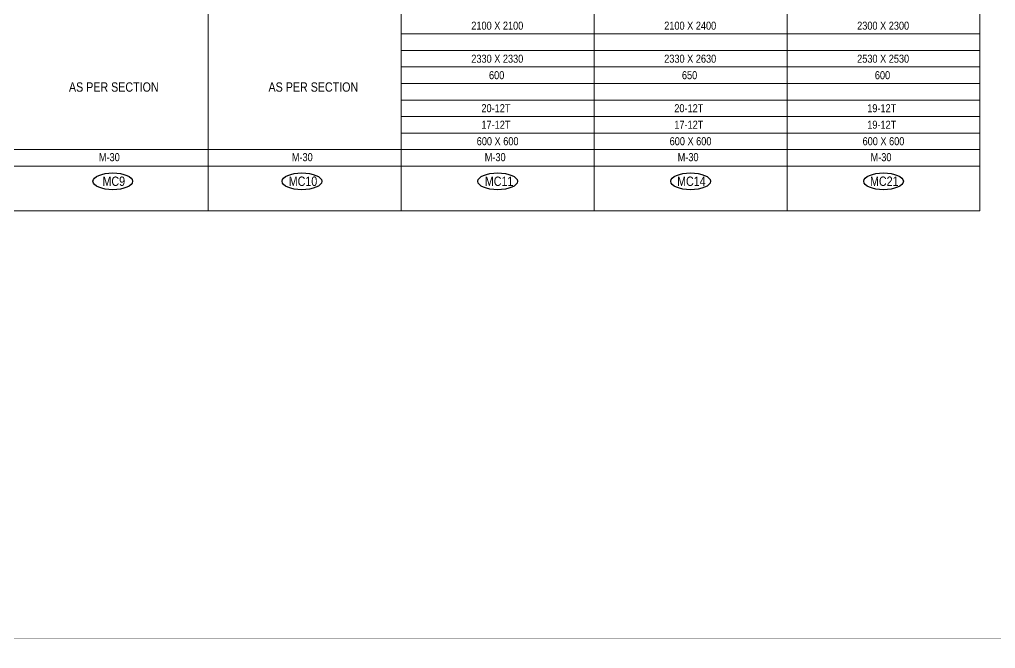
# Model space of a CAD drawing. Header units: millimetres. Extents: x 1112055 to 3390982, y -148532 to 766891.
# Drawn here: x 3025462 to 3062056, y 300373 to 323954 of the extents above; entities that cross this region are included whole.
import ezdxf
from ezdxf.enums import TextEntityAlignment as Align

# ---------------------------------------------------------------- set-up
doc = ezdxf.new("R2010")
doc.units = ezdxf.units.MM
doc.layers.add('B COLSCH', color=204, linetype='Continuous', lineweight=20)
doc.layers.add('B TITLE BLOCK', color=250, linetype='Continuous', lineweight=0)
doc.layers.add('B TEXT', color=7, linetype='Continuous')
doc.styles.add('SWINC', font='swissc.ttf')

msp = doc.modelspace()

# ---------------------------------------------------------------- linework, layer by layer
at = {"layer": 'B COLSCH', "color": 250, "lineweight": 0}
for p, q in [((3061474.3, 374789.1), (3061474.3, 316778.4)), ((3032540.1, 373470.1), (3032540.1, 316778.4)), ((3039773.6, 373470.1), (3039773.6, 316778.4)), ((3047007.2, 373470.1), (3047007.2, 316778.4)), ((3054240.7, 373470.1), (3054240.7, 316778.4)), ((3039773.6, 323412.2), (3061474.3, 323412.2)), ((3039773.6, 322793.3), (3061474.3, 322793.3)), ((3039773.6, 322174.5), (3061474.3, 322174.5)), ((3039773.6, 321555.6), (3061474.3, 321555.6)), ((3039773.6, 320936.7), (3061474.3, 320936.7)), ((3039773.6, 320317.9), (3061474.3, 320317.9)), ((3039773.6, 319699), (3061474.3, 319699)), ((2977244.7, 319080.1), (3061474.3, 319080.1)), ((2977244.7, 318461.3), (3061474.3, 318461.3)), ((2977244.7, 316778.4), (3061474.3, 316778.4))]:
    msp.add_line(p, q, dxfattribs=at)
at = {"layer": 'B TEXT', "color": 250}
for centre in [(3028960.5, 317888.1), (3036051.3, 317888.1), (3043390.4, 317888.1), (3050624, 317888.1), (3057857.5, 317888.1)]:
    msp.add_ellipse(centre, major_axis=(743.4, 0), ratio=0.4237999, dxfattribs=at)
at = {"layer": 'B TITLE BLOCK', "color": 1, "const_width": 8.39}
msp.add_lwpolyline([(2974602.9, 376187.5), (2974602.9, 300377.5), (3082000.4, 300377.5), (3082000.4, 376187.5)], close=True, dxfattribs=at)
at = {"layer": 'B TITLE BLOCK', "color": 250, "lineweight": 0, "const_width": 8.39}
msp.add_lwpolyline([(2974976.7, 375813.7), (2974976.7, 300751.2), (3081626.7, 300751.2), (3081626.7, 375813.7)], close=True, dxfattribs=at)

# ---------------------------------------------------------------- texts
at = {"layer": 'B TEXT', "style": 'SWINC'}
for s, p in [('2100 X 2100', (3042401.6, 323482.9)), ('2100 X 2400', (3049635.2, 323482.9)), ('2300 X 2300', (3056868.7, 323482.9)), ('2330 X 2330', (3042401.6, 322245.2)), ('2330 X 2630', (3049635.2, 322245.2)), ('2530 X 2530', (3056868.7, 322245.2)), ('600', (3043065.5, 321626.4)), ('650', (3050299, 321626.4)), ('600', (3057532.6, 321626.4)), ('20-12T', (3042780.2, 320388.6)), ('20-12T', (3050013.8, 320388.6)), ('19-12T', (3057247.3, 320388.6)), ('17-12T', (3042780.2, 319769.8)), ('17-12T', (3050013.8, 319769.8)), ('19-12T', (3057247.3, 319769.8)), ('600 X 600', (3042605.1, 319150.9)), ('600 X 600', (3049838.7, 319150.9)), ('600 X 600', (3057072.2, 319150.9)), ('M-30', (3028438.6, 318553.6)), ('M-30', (3035672.1, 318553.6)), ('M-30', (3042905.7, 318553.6)), ('M-30', (3050139.2, 318553.6)), ('M-30', (3057372.8, 318553.6))]:
    msp.add_text(s, height=300, dxfattribs=at).set_placement(p, align=Align.BOTTOM_LEFT)
at = {"layer": 'B TEXT', "color": 6, "style": 'SWINC'}
for s, p in [('AS PER SECTION', (3027315.6, 321247.9)), ('AS PER SECTION', (3034797.3, 321247.9)), ('MC9', (3028573.7, 317716.1)), ('MC10', (3035556.7, 317716.1)), ('MC11', (3042910.7, 317716.1)), ('MC14', (3050118.3, 317716.1)), ('MC21', (3057351.9, 317716.1))]:
    msp.add_text(s, height=350, dxfattribs=at).set_placement(p)
at = {"layer": 'B TITLE BLOCK', "color": 251, "char_height": 344.539, "attachment_point": 2, "style": 'SWINC'}
for insert in [(3070307.3, 318221.9), (3192158.8, 318221.9)]:
    msp.add_mtext_dynamic_manual_height_columns('\\pxsm1,qj;{\\fBankGothic Lt BT|b0|i0|c0|p34;BHOOMI\\P\\ps*,q*;\\fGost|b0|i0|c0|p2;\\H0.8x;- CONSULTANTS -\\C1; }', width=667332.186, gutter_width=0, heights=[93867.9], dxfattribs=dict(at, insert=insert))

doc.saveas('drawing.dxf')
